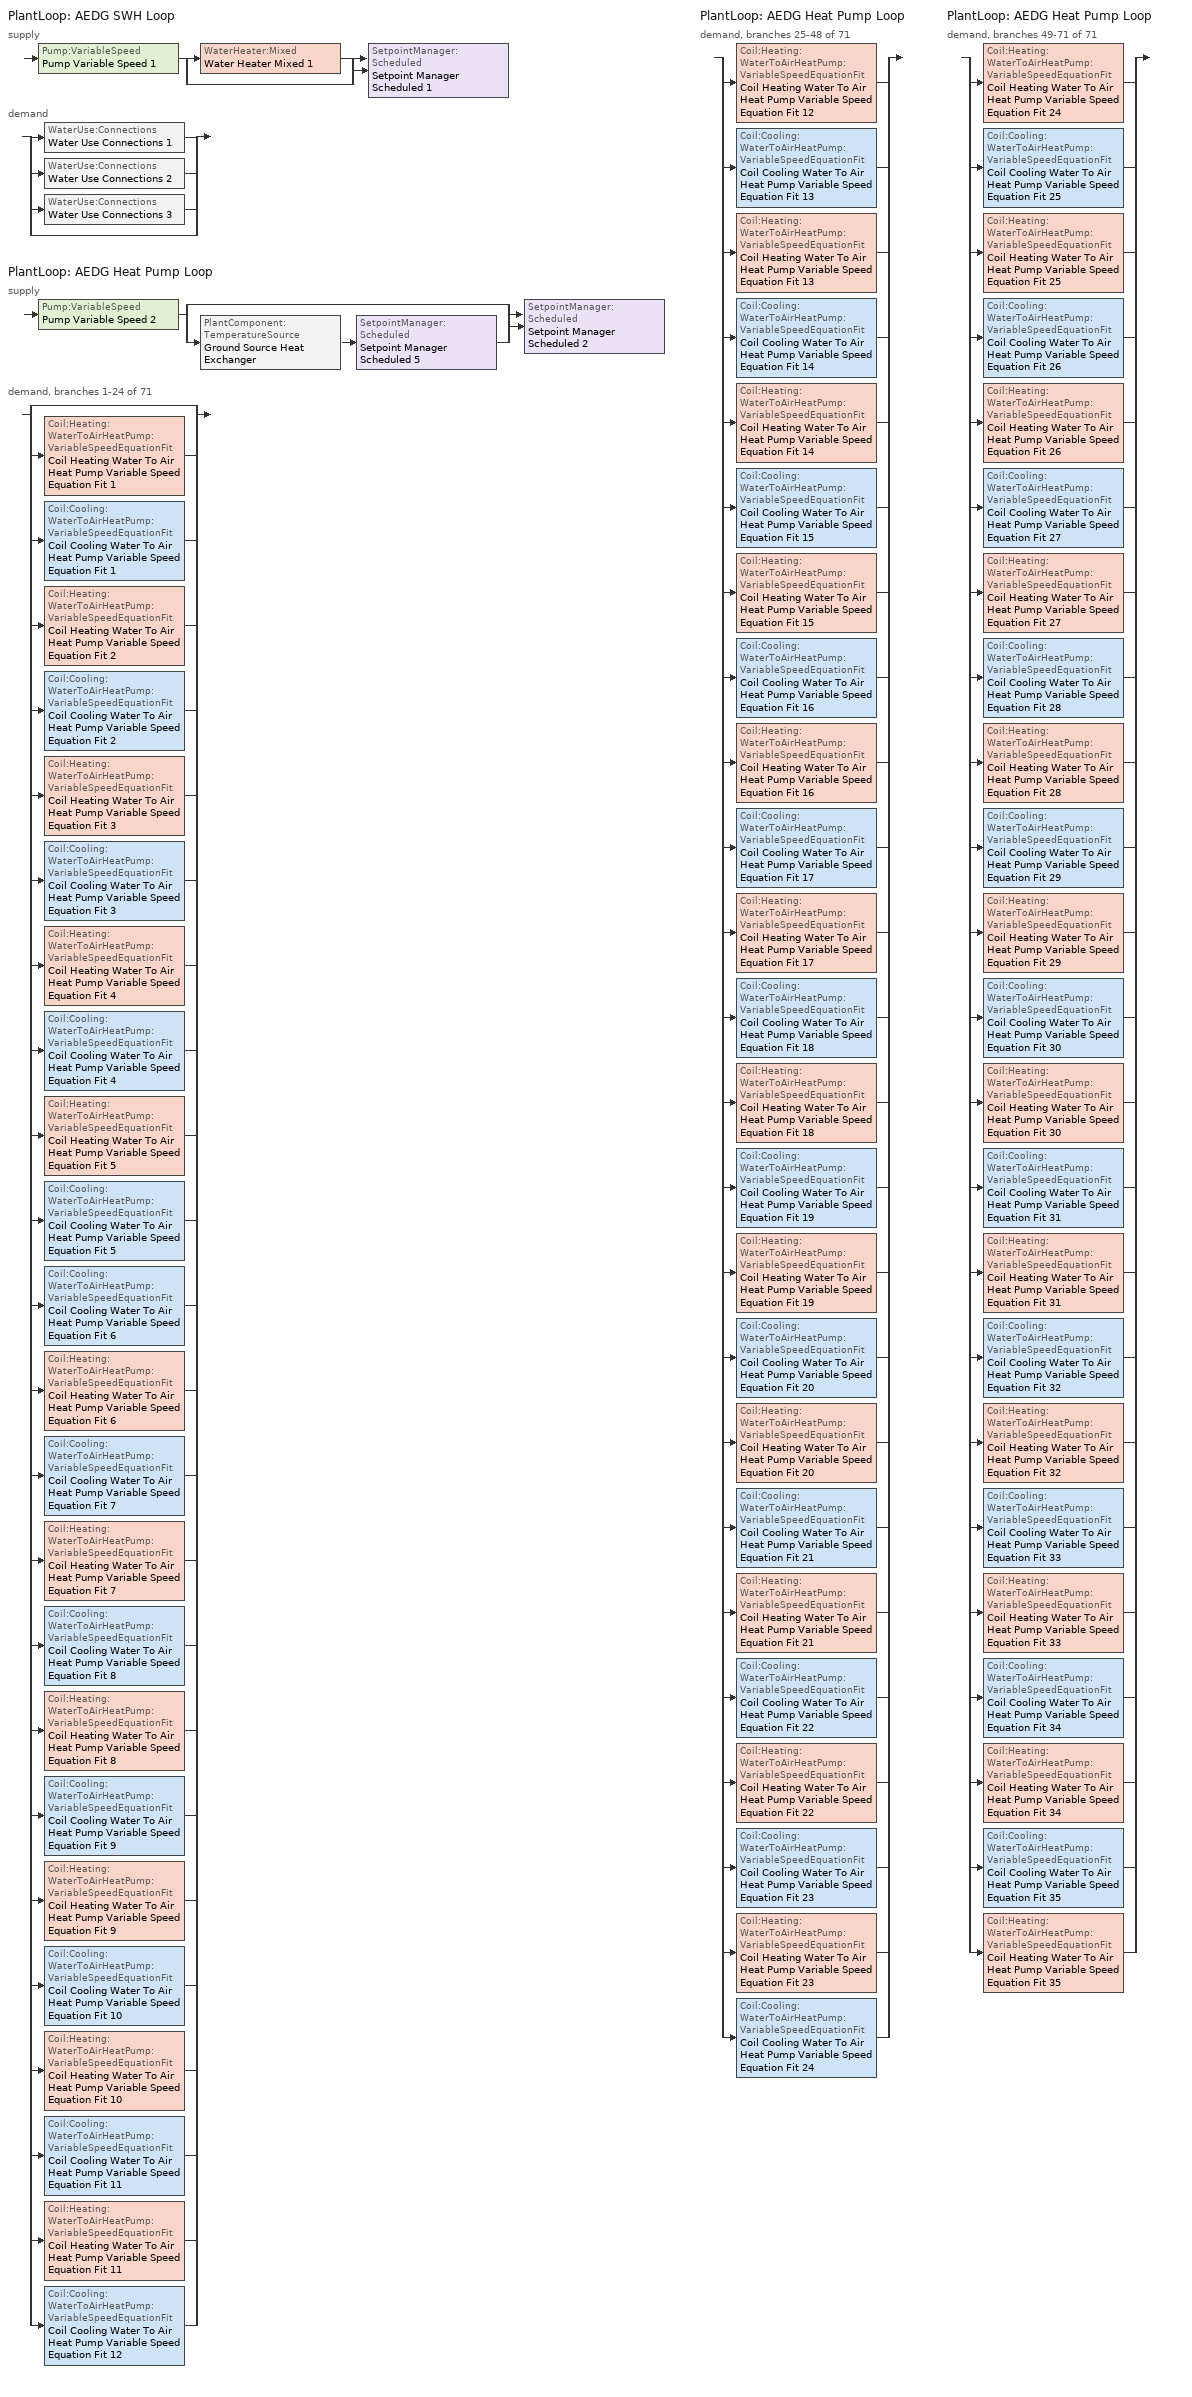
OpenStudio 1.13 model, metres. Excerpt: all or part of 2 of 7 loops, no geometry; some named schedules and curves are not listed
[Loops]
PlantLoop 'AEDG SWH Loop'
 supply: Pump:VariableSpeed 'Pump Variable Speed 1' > split
  | WaterHeater:Mixed 'Water Heater Mixed 1'
  | bypass
  join > SetpointManager:Scheduled 'Setpoint Manager Scheduled 1'
 demand: split
  | WaterUse:Connections 'Water Use Connections 1'
  | WaterUse:Connections 'Water Use Connections 2'
  | WaterUse:Connections 'Water Use Connections 3'
  | bypass
PlantLoop 'AEDG Heat Pump Loop'
 supply: Pump:VariableSpeed 'Pump Variable Speed 2' > split
  | bypass
  | PlantComponent:TemperatureSource 'Ground Source Heat Exchanger' > SetpointManager:Scheduled 'Setpoint Manager Scheduled 5'
  join > SetpointManager:Scheduled 'Setpoint Manager Scheduled 2'
 demand, branches 1-24 of 71: split
  | bypass
  | Coil:Heating:WaterToAirHeatPump:VariableSpeedEquationFit 'Coil Heating Water To Air Heat Pump Variable Speed Equation Fit 1'
  | Coil:Cooling:WaterToAirHeatPump:VariableSpeedEquationFit 'Coil Cooling Water To Air Heat Pump Variable Speed Equation Fit 1'
  | Coil:Heating:WaterToAirHeatPump:VariableSpeedEquationFit 'Coil Heating Water To Air Heat Pump Variable Speed Equation Fit 2'
  | Coil:Cooling:WaterToAirHeatPump:VariableSpeedEquationFit 'Coil Cooling Water To Air Heat Pump Variable Speed Equation Fit 2'
  | Coil:Heating:WaterToAirHeatPump:VariableSpeedEquationFit 'Coil Heating Water To Air Heat Pump Variable Speed Equation Fit 3'
  | Coil:Cooling:WaterToAirHeatPump:VariableSpeedEquationFit 'Coil Cooling Water To Air Heat Pump Variable Speed Equation Fit 3'
  | Coil:Heating:WaterToAirHeatPump:VariableSpeedEquationFit 'Coil Heating Water To Air Heat Pump Variable Speed Equation Fit 4'
  | Coil:Cooling:WaterToAirHeatPump:VariableSpeedEquationFit 'Coil Cooling Water To Air Heat Pump Variable Speed Equation Fit 4'
  | Coil:Heating:WaterToAirHeatPump:VariableSpeedEquationFit 'Coil Heating Water To Air Heat Pump Variable Speed Equation Fit 5'
  | Coil:Cooling:WaterToAirHeatPump:VariableSpeedEquationFit 'Coil Cooling Water To Air Heat Pump Variable Speed Equation Fit 5'
  | Coil:Cooling:WaterToAirHeatPump:VariableSpeedEquationFit 'Coil Cooling Water To Air Heat Pump Variable Speed Equation Fit 6'
  | Coil:Heating:WaterToAirHeatPump:VariableSpeedEquationFit 'Coil Heating Water To Air Heat Pump Variable Speed Equation Fit 6'
  | Coil:Cooling:WaterToAirHeatPump:VariableSpeedEquationFit 'Coil Cooling Water To Air Heat Pump Variable Speed Equation Fit 7'
  | Coil:Heating:WaterToAirHeatPump:VariableSpeedEquationFit 'Coil Heating Water To Air Heat Pump Variable Speed Equation Fit 7'
  | Coil:Cooling:WaterToAirHeatPump:VariableSpeedEquationFit 'Coil Cooling Water To Air Heat Pump Variable Speed Equation Fit 8'
  | Coil:Heating:WaterToAirHeatPump:VariableSpeedEquationFit 'Coil Heating Water To Air Heat Pump Variable Speed Equation Fit 8'
  | Coil:Cooling:WaterToAirHeatPump:VariableSpeedEquationFit 'Coil Cooling Water To Air Heat Pump Variable Speed Equation Fit 9'
  | Coil:Heating:WaterToAirHeatPump:VariableSpeedEquationFit 'Coil Heating Water To Air Heat Pump Variable Speed Equation Fit 9'
  | Coil:Cooling:WaterToAirHeatPump:VariableSpeedEquationFit 'Coil Cooling Water To Air Heat Pump Variable Speed Equation Fit 10'
  | Coil:Heating:WaterToAirHeatPump:VariableSpeedEquationFit 'Coil Heating Water To Air Heat Pump Variable Speed Equation Fit 10'
  | Coil:Cooling:WaterToAirHeatPump:VariableSpeedEquationFit 'Coil Cooling Water To Air Heat Pump Variable Speed Equation Fit 11'
  | Coil:Heating:WaterToAirHeatPump:VariableSpeedEquationFit 'Coil Heating Water To Air Heat Pump Variable Speed Equation Fit 11'
  | Coil:Cooling:WaterToAirHeatPump:VariableSpeedEquationFit 'Coil Cooling Water To Air Heat Pump Variable Speed Equation Fit 12'
PlantLoop 'AEDG Heat Pump Loop'
 demand, branches 25-48 of 71: split
  | Coil:Heating:WaterToAirHeatPump:VariableSpeedEquationFit 'Coil Heating Water To Air Heat Pump Variable Speed Equation Fit 12'
  | Coil:Cooling:WaterToAirHeatPump:VariableSpeedEquationFit 'Coil Cooling Water To Air Heat Pump Variable Speed Equation Fit 13'
  | Coil:Heating:WaterToAirHeatPump:VariableSpeedEquationFit 'Coil Heating Water To Air Heat Pump Variable Speed Equation Fit 13'
  | Coil:Cooling:WaterToAirHeatPump:VariableSpeedEquationFit 'Coil Cooling Water To Air Heat Pump Variable Speed Equation Fit 14'
  | Coil:Heating:WaterToAirHeatPump:VariableSpeedEquationFit 'Coil Heating Water To Air Heat Pump Variable Speed Equation Fit 14'
  | Coil:Cooling:WaterToAirHeatPump:VariableSpeedEquationFit 'Coil Cooling Water To Air Heat Pump Variable Speed Equation Fit 15'
  | Coil:Heating:WaterToAirHeatPump:VariableSpeedEquationFit 'Coil Heating Water To Air Heat Pump Variable Speed Equation Fit 15'
  | Coil:Cooling:WaterToAirHeatPump:VariableSpeedEquationFit 'Coil Cooling Water To Air Heat Pump Variable Speed Equation Fit 16'
  | Coil:Heating:WaterToAirHeatPump:VariableSpeedEquationFit 'Coil Heating Water To Air Heat Pump Variable Speed Equation Fit 16'
  | Coil:Cooling:WaterToAirHeatPump:VariableSpeedEquationFit 'Coil Cooling Water To Air Heat Pump Variable Speed Equation Fit 17'
  | Coil:Heating:WaterToAirHeatPump:VariableSpeedEquationFit 'Coil Heating Water To Air Heat Pump Variable Speed Equation Fit 17'
  | Coil:Cooling:WaterToAirHeatPump:VariableSpeedEquationFit 'Coil Cooling Water To Air Heat Pump Variable Speed Equation Fit 18'
  | Coil:Heating:WaterToAirHeatPump:VariableSpeedEquationFit 'Coil Heating Water To Air Heat Pump Variable Speed Equation Fit 18'
  | Coil:Cooling:WaterToAirHeatPump:VariableSpeedEquationFit 'Coil Cooling Water To Air Heat Pump Variable Speed Equation Fit 19'
  | Coil:Heating:WaterToAirHeatPump:VariableSpeedEquationFit 'Coil Heating Water To Air Heat Pump Variable Speed Equation Fit 19'
  | Coil:Cooling:WaterToAirHeatPump:VariableSpeedEquationFit 'Coil Cooling Water To Air Heat Pump Variable Speed Equation Fit 20'
  | Coil:Heating:WaterToAirHeatPump:VariableSpeedEquationFit 'Coil Heating Water To Air Heat Pump Variable Speed Equation Fit 20'
  | Coil:Cooling:WaterToAirHeatPump:VariableSpeedEquationFit 'Coil Cooling Water To Air Heat Pump Variable Speed Equation Fit 21'
  | Coil:Heating:WaterToAirHeatPump:VariableSpeedEquationFit 'Coil Heating Water To Air Heat Pump Variable Speed Equation Fit 21'
  | Coil:Cooling:WaterToAirHeatPump:VariableSpeedEquationFit 'Coil Cooling Water To Air Heat Pump Variable Speed Equation Fit 22'
  | Coil:Heating:WaterToAirHeatPump:VariableSpeedEquationFit 'Coil Heating Water To Air Heat Pump Variable Speed Equation Fit 22'
  | Coil:Cooling:WaterToAirHeatPump:VariableSpeedEquationFit 'Coil Cooling Water To Air Heat Pump Variable Speed Equation Fit 23'
  | Coil:Heating:WaterToAirHeatPump:VariableSpeedEquationFit 'Coil Heating Water To Air Heat Pump Variable Speed Equation Fit 23'
  | Coil:Cooling:WaterToAirHeatPump:VariableSpeedEquationFit 'Coil Cooling Water To Air Heat Pump Variable Speed Equation Fit 24'
PlantLoop 'AEDG Heat Pump Loop'
 demand, branches 49-71 of 71: split
  | Coil:Heating:WaterToAirHeatPump:VariableSpeedEquationFit 'Coil Heating Water To Air Heat Pump Variable Speed Equation Fit 24'
  | Coil:Cooling:WaterToAirHeatPump:VariableSpeedEquationFit 'Coil Cooling Water To Air Heat Pump Variable Speed Equation Fit 25'
  | Coil:Heating:WaterToAirHeatPump:VariableSpeedEquationFit 'Coil Heating Water To Air Heat Pump Variable Speed Equation Fit 25'
  | Coil:Cooling:WaterToAirHeatPump:VariableSpeedEquationFit 'Coil Cooling Water To Air Heat Pump Variable Speed Equation Fit 26'
  | Coil:Heating:WaterToAirHeatPump:VariableSpeedEquationFit 'Coil Heating Water To Air Heat Pump Variable Speed Equation Fit 26'
  | Coil:Cooling:WaterToAirHeatPump:VariableSpeedEquationFit 'Coil Cooling Water To Air Heat Pump Variable Speed Equation Fit 27'
  | Coil:Heating:WaterToAirHeatPump:VariableSpeedEquationFit 'Coil Heating Water To Air Heat Pump Variable Speed Equation Fit 27'
  | Coil:Cooling:WaterToAirHeatPump:VariableSpeedEquationFit 'Coil Cooling Water To Air Heat Pump Variable Speed Equation Fit 28'
  | Coil:Heating:WaterToAirHeatPump:VariableSpeedEquationFit 'Coil Heating Water To Air Heat Pump Variable Speed Equation Fit 28'
  | Coil:Cooling:WaterToAirHeatPump:VariableSpeedEquationFit 'Coil Cooling Water To Air Heat Pump Variable Speed Equation Fit 29'
  | Coil:Heating:WaterToAirHeatPump:VariableSpeedEquationFit 'Coil Heating Water To Air Heat Pump Variable Speed Equation Fit 29'
  | Coil:Cooling:WaterToAirHeatPump:VariableSpeedEquationFit 'Coil Cooling Water To Air Heat Pump Variable Speed Equation Fit 30'
  | Coil:Heating:WaterToAirHeatPump:VariableSpeedEquationFit 'Coil Heating Water To Air Heat Pump Variable Speed Equation Fit 30'
  | Coil:Cooling:WaterToAirHeatPump:VariableSpeedEquationFit 'Coil Cooling Water To Air Heat Pump Variable Speed Equation Fit 31'
  | Coil:Heating:WaterToAirHeatPump:VariableSpeedEquationFit 'Coil Heating Water To Air Heat Pump Variable Speed Equation Fit 31'
  | Coil:Cooling:WaterToAirHeatPump:VariableSpeedEquationFit 'Coil Cooling Water To Air Heat Pump Variable Speed Equation Fit 32'
  | Coil:Heating:WaterToAirHeatPump:VariableSpeedEquationFit 'Coil Heating Water To Air Heat Pump Variable Speed Equation Fit 32'
  | Coil:Cooling:WaterToAirHeatPump:VariableSpeedEquationFit 'Coil Cooling Water To Air Heat Pump Variable Speed Equation Fit 33'
  | Coil:Heating:WaterToAirHeatPump:VariableSpeedEquationFit 'Coil Heating Water To Air Heat Pump Variable Speed Equation Fit 33'
  | Coil:Cooling:WaterToAirHeatPump:VariableSpeedEquationFit 'Coil Cooling Water To Air Heat Pump Variable Speed Equation Fit 34'
  | Coil:Heating:WaterToAirHeatPump:VariableSpeedEquationFit 'Coil Heating Water To Air Heat Pump Variable Speed Equation Fit 34'
  | Coil:Cooling:WaterToAirHeatPump:VariableSpeedEquationFit 'Coil Cooling Water To Air Heat Pump Variable Speed Equation Fit 35'
  | Coil:Heating:WaterToAirHeatPump:VariableSpeedEquationFit 'Coil Heating Water To Air Heat Pump Variable Speed Equation Fit 35'
[PlantLoop] Plant Loop Volume {m3}=Autocalculate; Load Distribution Scheme=Optimal
Name | Maximum Loop Temperature {C} | Minimum Loop Temperature {C}
AEDG SWH Loop | 60 | 10
AEDG Heat Pump Loop | 80 | 1
[Sizing:Plant] Loop Design Temperature Difference {deltaC}=5; Sizing Option=NonCoincident; Zone Timesteps in Averaging Window=1; Coincident Sizing Factor Mode=None
Name | Loop Type | Design Loop Exit Temperature {C}
AEDG SWH Loop | Heating | 60
AEDG Heat Pump Loop | Condenser | 21
[Pump:VariableSpeed] Coefficient 1 of the Part Load Performance Curve=0; Pump Control Type=Intermittent
Name | Rated Pump Head {Pa} | Motor Efficiency | Coefficient 2 of the Part Load Performance Curve | Coefficient 3 of the Part Load Performance Curve | Coefficient 4 of the Part Load Performance Curve
Pump Variable Speed 1 | 1 | 1 | 1 | 0 | 0
Pump Variable Speed 2 | 134508 | 0.9 | 0.0216 | -0.0325 | 1.0095
[WaterHeater:Mixed]
Water Heater Mixed 1: Tank Volume {m3}=1; Setpoint Temperature Schedule=AEDG Water-Heater-Temp-Schedule; Deadband Temperature Difference {deltaC}=2; Maximum Temperature Limit {C}=82.22; Heater Control Type=Cycle; Heater Maximum Capacity {W}=845000; Heater Fuel Type=NaturalGas; Heater Thermal Efficiency=0.9; Off Cycle Parasitic Fuel Consumption Rate {W}=20; Off Cycle Parasitic Fuel Type=NaturalGas; Off Cycle Parasitic Heat Fraction to Tank=0.9; On Cycle Parasitic Fuel Type=NaturalGas; Ambient Temperature Indicator=Schedule; Ambient Temperature Schedule=AEDG Water-Heater-Ambient-Temp-Schedule; Off Cycle Loss Coefficient to Ambient Temperature {W/K}=6; On Cycle Loss Coefficient to Ambient Temperature {W/K}=6; Use Side Effectiveness=1; Source Side Effectiveness=1; Use Side Design Flow Rate {m3/s}=autosize; Source Side Design Flow Rate {m3/s}=autosize; Indirect Water Heating Recovery Time {hr}=1.5
[SetpointManager:Scheduled] Control Variable=Temperature
Name | Schedule
Setpoint Manager Scheduled 1 | AEDG SWH-Loop-Temp-Schedule
Setpoint Manager Scheduled 2; Setpoint Manager Scheduled 5 | AEDG HP-Loop-Temp-Schedule
Setpoint Manager Scheduled 3 | AEDG HP-Loop-Clg-Temp-Schedule
Setpoint Manager Scheduled 4 | AEDG HP-Loop-Htg-Temp-Schedule
[WaterUse:Equipment:Definition] Target Temperature Schedule=AEDG SWH-Target-Temperature-Schedule; Sensible Fraction Schedule=AEDG SWH-Sensible-Fraction-Schedule; Latent Fraction Schedule=AEDG SWH-Latent-Fraction-Schedule
Name | Peak Flow Rate {m3/s}
AEDG Kitchen Water Use | 0.00010515
AEDG Restroom Water Use | 2.97222e-05
[WaterUse:Equipment] Flow Rate Fraction Schedule=AEDG SWH-Flow-Fraction-Schedule
Name | Water Use Equipment Definition | Space
Water Use Equipment 1 | AEDG Kitchen Water Use | Kitchen 1
Water Use Equipment 2 | AEDG Restroom Water Use | Bathrooms 2
Water Use Equipment 3 | AEDG Restroom Water Use | Bathrooms 1
[WaterUse:Connections] Hot Water Supply Temperature Schedule=AEDG SWH-Hot-Supply-Temperature-Schedule
Name | Water Use Equipment Name 1
Water Use Connections 1 | Water Use Equipment 1
Water Use Connections 2 | Water Use Equipment 2
Water Use Connections 3 | Water Use Equipment 3
[Refrigeration:Compressor] Rated Return Gas Temperature {C}=18.3; Rated Subcooling {deltaC}=0
Name | Refrigeration Compressor Power Curve | Refrigeration Compressor Capacity Curve
Refrigeration Compressor 1 | Curve Bicubic 1 | Curve Bicubic 2
Refrigeration Compressor 2 | Curve Bicubic 3 | Curve Bicubic 4
Refrigeration Compressor 3 | Curve Bicubic 5 | Curve Bicubic 6
Refrigeration Compressor 4 | Curve Bicubic 7 | Curve Bicubic 8
Refrigeration Compressor 5 | Curve Bicubic 9 | Curve Bicubic 10
Refrigeration Compressor 6 | Curve Bicubic 11 | Curve Bicubic 12
[PlantComponent:TemperatureSource]
Ground Source Heat Exchanger: Design Volume Flow Rate {m3/s}=autosize; Temperature Specification Type=Scheduled; Source Temperature {C}=8; Source Temperature Schedule=Ground HX Schedule
[Coil:Heating:WaterToAirHeatPump:VariableSpeedEquationFit] Nominal Speed Level=2; Rated Heating Capacity At Selected Nominal Speed Level {W}=autosize; Rated Air Flow Rate At Selected Nominal Speed Level {m3/s}=autosize; Rated Water Flow Rate At Selected Nominal Speed Level {m3/s}=autosize
Name | Energy Part Load Fraction Curve
Coil Heating Water To Air Heat Pump Variable Speed Equation Fit 1 | Curve Quadratic 1
Coil Heating Water To Air Heat Pump Variable Speed Equation Fit 2 | Curve Quadratic 19
Coil Heating Water To Air Heat Pump Variable Speed Equation Fit 3 | Curve Quadratic 37
Coil Heating Water To Air Heat Pump Variable Speed Equation Fit 4 | Curve Quadratic 55
Coil Heating Water To Air Heat Pump Variable Speed Equation Fit 5 | Curve Quadratic 73
Coil Heating Water To Air Heat Pump Variable Speed Equation Fit 6 | Curve Quadratic 100
Coil Heating Water To Air Heat Pump Variable Speed Equation Fit 7 | Curve Quadratic 118
Coil Heating Water To Air Heat Pump Variable Speed Equation Fit 8 | Curve Quadratic 136
Coil Heating Water To Air Heat Pump Variable Speed Equation Fit 9 | Curve Quadratic 154
Coil Heating Water To Air Heat Pump Variable Speed Equation Fit 10 | Curve Quadratic 172
Coil Heating Water To Air Heat Pump Variable Speed Equation Fit 11 | Curve Quadratic 190
Coil Heating Water To Air Heat Pump Variable Speed Equation Fit 12 | Curve Quadratic 208
Coil Heating Water To Air Heat Pump Variable Speed Equation Fit 13 | Curve Quadratic 226
Coil Heating Water To Air Heat Pump Variable Speed Equation Fit 14 | Curve Quadratic 244
Coil Heating Water To Air Heat Pump Variable Speed Equation Fit 15 | Curve Quadratic 262
Coil Heating Water To Air Heat Pump Variable Speed Equation Fit 16 | Curve Quadratic 280
Coil Heating Water To Air Heat Pump Variable Speed Equation Fit 17 | Curve Quadratic 298
Coil Heating Water To Air Heat Pump Variable Speed Equation Fit 18 | Curve Quadratic 316
Coil Heating Water To Air Heat Pump Variable Speed Equation Fit 19 | Curve Quadratic 334
Coil Heating Water To Air Heat Pump Variable Speed Equation Fit 20 | Curve Quadratic 352
Coil Heating Water To Air Heat Pump Variable Speed Equation Fit 21 | Curve Quadratic 370
Coil Heating Water To Air Heat Pump Variable Speed Equation Fit 22 | Curve Quadratic 388
Coil Heating Water To Air Heat Pump Variable Speed Equation Fit 23 | Curve Quadratic 406
Coil Heating Water To Air Heat Pump Variable Speed Equation Fit 24 | Curve Quadratic 424
Coil Heating Water To Air Heat Pump Variable Speed Equation Fit 25 | Curve Quadratic 442
Coil Heating Water To Air Heat Pump Variable Speed Equation Fit 26 | Curve Quadratic 460
Coil Heating Water To Air Heat Pump Variable Speed Equation Fit 27 | Curve Quadratic 478
Coil Heating Water To Air Heat Pump Variable Speed Equation Fit 28 | Curve Quadratic 496
Coil Heating Water To Air Heat Pump Variable Speed Equation Fit 29 | Curve Quadratic 514
Coil Heating Water To Air Heat Pump Variable Speed Equation Fit 30 | Curve Quadratic 532
Coil Heating Water To Air Heat Pump Variable Speed Equation Fit 31 | Curve Quadratic 550
Coil Heating Water To Air Heat Pump Variable Speed Equation Fit 32 | Curve Quadratic 568
Coil Heating Water To Air Heat Pump Variable Speed Equation Fit 33 | Curve Quadratic 586
Coil Heating Water To Air Heat Pump Variable Speed Equation Fit 34 | Curve Quadratic 604
Coil Heating Water To Air Heat Pump Variable Speed Equation Fit 35 | Curve Quadratic 622
[Coil:Heating:WaterToAirHeatPump:VariableSpeedEquationFit:SpeedData] Reference Unit Gross Rated Heating Capacity {W}=1838.7; Reference Unit Gross Rated Heating COP=5; Reference Unit Rated Air Flow {m3/s}=0.166109; Reference Unit Rated Water Flow Rate {m3/s}=0.000381695; Reference Unit Waste Heat Fraction of Input Power At Rated Conditions=0.1
Name | Heating Capacity Function of Temperature Curve | Total Heating Capacity Function of Air Flow Fraction Curve | Heating Capacity Function of Water Flow Fraction Curve | Energy Input Ratio Function of Temperature Curve | Energy Input Ratio Function of Air Flow Fraction Curve | Energy Input Ratio Function of Water Flow Fraction Curve | Waste Heat Function of Temperature Curve
Coil Heating Water To Air Heat Pump Variable Speed Equation Fit Speed Data 1 | Curve Biquadratic 1 | Curve Quadratic 2 | Curve Quadratic 3 | Curve Biquadratic 2 | Curve Quadratic 4 | Curve Quadratic 5 | Curve Biquadratic 3
Coil Heating Water To Air Heat Pump Variable Speed Equation Fit Speed Data 2 | Curve Biquadratic 4 | Curve Quadratic 6 | Curve Quadratic 7 | Curve Biquadratic 5 | Curve Quadratic 8 | Curve Quadratic 9 | Curve Biquadratic 6
Coil Heating Water To Air Heat Pump Variable Speed Equation Fit Speed Data 3 | Curve Biquadratic 13 | Curve Quadratic 20 | Curve Quadratic 21 | Curve Biquadratic 14 | Curve Quadratic 22 | Curve Quadratic 23 | Curve Biquadratic 15
Coil Heating Water To Air Heat Pump Variable Speed Equation Fit Speed Data 4 | Curve Biquadratic 16 | Curve Quadratic 24 | Curve Quadratic 25 | Curve Biquadratic 17 | Curve Quadratic 26 | Curve Quadratic 27 | Curve Biquadratic 18
Coil Heating Water To Air Heat Pump Variable Speed Equation Fit Speed Data 5 | Curve Biquadratic 25 | Curve Quadratic 38 | Curve Quadratic 39 | Curve Biquadratic 26 | Curve Quadratic 40 | Curve Quadratic 41 | Curve Biquadratic 27
Coil Heating Water To Air Heat Pump Variable Speed Equation Fit Speed Data 6 | Curve Biquadratic 28 | Curve Quadratic 42 | Curve Quadratic 43 | Curve Biquadratic 29 | Curve Quadratic 44 | Curve Quadratic 45 | Curve Biquadratic 30
Coil Heating Water To Air Heat Pump Variable Speed Equation Fit Speed Data 7 | Curve Biquadratic 37 | Curve Quadratic 56 | Curve Quadratic 57 | Curve Biquadratic 38 | Curve Quadratic 58 | Curve Quadratic 59 | Curve Biquadratic 39
Coil Heating Water To Air Heat Pump Variable Speed Equation Fit Speed Data 8 | Curve Biquadratic 40 | Curve Quadratic 60 | Curve Quadratic 61 | Curve Biquadratic 41 | Curve Quadratic 62 | Curve Quadratic 63 | Curve Biquadratic 42
Coil Heating Water To Air Heat Pump Variable Speed Equation Fit Speed Data 9 | Curve Biquadratic 49 | Curve Quadratic 74 | Curve Quadratic 75 | Curve Biquadratic 50 | Curve Quadratic 76 | Curve Quadratic 77 | Curve Biquadratic 51
Coil Heating Water To Air Heat Pump Variable Speed Equation Fit Speed Data 10 | Curve Biquadratic 52 | Curve Quadratic 78 | Curve Quadratic 79 | Curve Biquadratic 53 | Curve Quadratic 80 | Curve Quadratic 81 | Curve Biquadratic 54
Coil Heating Water To Air Heat Pump Variable Speed Equation Fit Speed Data 11 | Curve Biquadratic 67 | Curve Quadratic 101 | Curve Quadratic 102 | Curve Biquadratic 68 | Curve Quadratic 103 | Curve Quadratic 104 | Curve Biquadratic 69
Coil Heating Water To Air Heat Pump Variable Speed Equation Fit Speed Data 12 | Curve Biquadratic 70 | Curve Quadratic 105 | Curve Quadratic 106 | Curve Biquadratic 71 | Curve Quadratic 107 | Curve Quadratic 108 | Curve Biquadratic 72
Coil Heating Water To Air Heat Pump Variable Speed Equation Fit Speed Data 13 | Curve Biquadratic 79 | Curve Quadratic 119 | Curve Quadratic 120 | Curve Biquadratic 80 | Curve Quadratic 121 | Curve Quadratic 122 | Curve Biquadratic 81
Coil Heating Water To Air Heat Pump Variable Speed Equation Fit Speed Data 14 | Curve Biquadratic 82 | Curve Quadratic 123 | Curve Quadratic 124 | Curve Biquadratic 83 | Curve Quadratic 125 | Curve Quadratic 126 | Curve Biquadratic 84
Coil Heating Water To Air Heat Pump Variable Speed Equation Fit Speed Data 15 | Curve Biquadratic 91 | Curve Quadratic 137 | Curve Quadratic 138 | Curve Biquadratic 92 | Curve Quadratic 139 | Curve Quadratic 140 | Curve Biquadratic 93
Coil Heating Water To Air Heat Pump Variable Speed Equation Fit Speed Data 16 | Curve Biquadratic 94 | Curve Quadratic 141 | Curve Quadratic 142 | Curve Biquadratic 95 | Curve Quadratic 143 | Curve Quadratic 144 | Curve Biquadratic 96
Coil Heating Water To Air Heat Pump Variable Speed Equation Fit Speed Data 17 | Curve Biquadratic 103 | Curve Quadratic 155 | Curve Quadratic 156 | Curve Biquadratic 104 | Curve Quadratic 157 | Curve Quadratic 158 | Curve Biquadratic 105
Coil Heating Water To Air Heat Pump Variable Speed Equation Fit Speed Data 18 | Curve Biquadratic 106 | Curve Quadratic 159 | Curve Quadratic 160 | Curve Biquadratic 107 | Curve Quadratic 161 | Curve Quadratic 162 | Curve Biquadratic 108
Coil Heating Water To Air Heat Pump Variable Speed Equation Fit Speed Data 19 | Curve Biquadratic 115 | Curve Quadratic 173 | Curve Quadratic 174 | Curve Biquadratic 116 | Curve Quadratic 175 | Curve Quadratic 176 | Curve Biquadratic 117
Coil Heating Water To Air Heat Pump Variable Speed Equation Fit Speed Data 20 | Curve Biquadratic 118 | Curve Quadratic 177 | Curve Quadratic 178 | Curve Biquadratic 119 | Curve Quadratic 179 | Curve Quadratic 180 | Curve Biquadratic 120
Coil Heating Water To Air Heat Pump Variable Speed Equation Fit Speed Data 21 | Curve Biquadratic 127 | Curve Quadratic 191 | Curve Quadratic 192 | Curve Biquadratic 128 | Curve Quadratic 193 | Curve Quadratic 194 | Curve Biquadratic 129
Coil Heating Water To Air Heat Pump Variable Speed Equation Fit Speed Data 22 | Curve Biquadratic 130 | Curve Quadratic 195 | Curve Quadratic 196 | Curve Biquadratic 131 | Curve Quadratic 197 | Curve Quadratic 198 | Curve Biquadratic 132
Coil Heating Water To Air Heat Pump Variable Speed Equation Fit Speed Data 23 | Curve Biquadratic 139 | Curve Quadratic 209 | Curve Quadratic 210 | Curve Biquadratic 140 | Curve Quadratic 211 | Curve Quadratic 212 | Curve Biquadratic 141
Coil Heating Water To Air Heat Pump Variable Speed Equation Fit Speed Data 24 | Curve Biquadratic 142 | Curve Quadratic 213 | Curve Quadratic 214 | Curve Biquadratic 143 | Curve Quadratic 215 | Curve Quadratic 216 | Curve Biquadratic 144
Coil Heating Water To Air Heat Pump Variable Speed Equation Fit Speed Data 25 | Curve Biquadratic 151 | Curve Quadratic 227 | Curve Quadratic 228 | Curve Biquadratic 152 | Curve Quadratic 229 | Curve Quadratic 230 | Curve Biquadratic 153
Coil Heating Water To Air Heat Pump Variable Speed Equation Fit Speed Data 26 | Curve Biquadratic 154 | Curve Quadratic 231 | Curve Quadratic 232 | Curve Biquadratic 155 | Curve Quadratic 233 | Curve Quadratic 234 | Curve Biquadratic 156
Coil Heating Water To Air Heat Pump Variable Speed Equation Fit Speed Data 27 | Curve Biquadratic 163 | Curve Quadratic 245 | Curve Quadratic 246 | Curve Biquadratic 164 | Curve Quadratic 247 | Curve Quadratic 248 | Curve Biquadratic 165
Coil Heating Water To Air Heat Pump Variable Speed Equation Fit Speed Data 28 | Curve Biquadratic 166 | Curve Quadratic 249 | Curve Quadratic 250 | Curve Biquadratic 167 | Curve Quadratic 251 | Curve Quadratic 252 | Curve Biquadratic 168
Coil Heating Water To Air Heat Pump Variable Speed Equation Fit Speed Data 29 | Curve Biquadratic 175 | Curve Quadratic 263 | Curve Quadratic 264 | Curve Biquadratic 176 | Curve Quadratic 265 | Curve Quadratic 266 | Curve Biquadratic 177
Coil Heating Water To Air Heat Pump Variable Speed Equation Fit Speed Data 30 | Curve Biquadratic 178 | Curve Quadratic 267 | Curve Quadratic 268 | Curve Biquadratic 179 | Curve Quadratic 269 | Curve Quadratic 270 | Curve Biquadratic 180
Coil Heating Water To Air Heat Pump Variable Speed Equation Fit Speed Data 31 | Curve Biquadratic 187 | Curve Quadratic 281 | Curve Quadratic 282 | Curve Biquadratic 188 | Curve Quadratic 283 | Curve Quadratic 284 | Curve Biquadratic 189
Coil Heating Water To Air Heat Pump Variable Speed Equation Fit Speed Data 32 | Curve Biquadratic 190 | Curve Quadratic 285 | Curve Quadratic 286 | Curve Biquadratic 191 | Curve Quadratic 287 | Curve Quadratic 288 | Curve Biquadratic 192
Coil Heating Water To Air Heat Pump Variable Speed Equation Fit Speed Data 33 | Curve Biquadratic 199 | Curve Quadratic 299 | Curve Quadratic 300 | Curve Biquadratic 200 | Curve Quadratic 301 | Curve Quadratic 302 | Curve Biquadratic 201
Coil Heating Water To Air Heat Pump Variable Speed Equation Fit Speed Data 34 | Curve Biquadratic 202 | Curve Quadratic 303 | Curve Quadratic 304 | Curve Biquadratic 203 | Curve Quadratic 305 | Curve Quadratic 306 | Curve Biquadratic 204
Coil Heating Water To Air Heat Pump Variable Speed Equation Fit Speed Data 35 | Curve Biquadratic 211 | Curve Quadratic 317 | Curve Quadratic 318 | Curve Biquadratic 212 | Curve Quadratic 319 | Curve Quadratic 320 | Curve Biquadratic 213
Coil Heating Water To Air Heat Pump Variable Speed Equation Fit Speed Data 36 | Curve Biquadratic 214 | Curve Quadratic 321 | Curve Quadratic 322 | Curve Biquadratic 215 | Curve Quadratic 323 | Curve Quadratic 324 | Curve Biquadratic 216
Coil Heating Water To Air Heat Pump Variable Speed Equation Fit Speed Data 37 | Curve Biquadratic 223 | Curve Quadratic 335 | Curve Quadratic 336 | Curve Biquadratic 224 | Curve Quadratic 337 | Curve Quadratic 338 | Curve Biquadratic 225
Coil Heating Water To Air Heat Pump Variable Speed Equation Fit Speed Data 38 | Curve Biquadratic 226 | Curve Quadratic 339 | Curve Quadratic 340 | Curve Biquadratic 227 | Curve Quadratic 341 | Curve Quadratic 342 | Curve Biquadratic 228
Coil Heating Water To Air Heat Pump Variable Speed Equation Fit Speed Data 39 | Curve Biquadratic 235 | Curve Quadratic 353 | Curve Quadratic 354 | Curve Biquadratic 236 | Curve Quadratic 355 | Curve Quadratic 356 | Curve Biquadratic 237
Coil Heating Water To Air Heat Pump Variable Speed Equation Fit Speed Data 40 | Curve Biquadratic 238 | Curve Quadratic 357 | Curve Quadratic 358 | Curve Biquadratic 239 | Curve Quadratic 359 | Curve Quadratic 360 | Curve Biquadratic 240
Coil Heating Water To Air Heat Pump Variable Speed Equation Fit Speed Data 41 | Curve Biquadratic 247 | Curve Quadratic 371 | Curve Quadratic 372 | Curve Biquadratic 248 | Curve Quadratic 373 | Curve Quadratic 374 | Curve Biquadratic 249
Coil Heating Water To Air Heat Pump Variable Speed Equation Fit Speed Data 42 | Curve Biquadratic 250 | Curve Quadratic 375 | Curve Quadratic 376 | Curve Biquadratic 251 | Curve Quadratic 377 | Curve Quadratic 378 | Curve Biquadratic 252
Coil Heating Water To Air Heat Pump Variable Speed Equation Fit Speed Data 43 | Curve Biquadratic 259 | Curve Quadratic 389 | Curve Quadratic 390 | Curve Biquadratic 260 | Curve Quadratic 391 | Curve Quadratic 392 | Curve Biquadratic 261
Coil Heating Water To Air Heat Pump Variable Speed Equation Fit Speed Data 44 | Curve Biquadratic 262 | Curve Quadratic 393 | Curve Quadratic 394 | Curve Biquadratic 263 | Curve Quadratic 395 | Curve Quadratic 396 | Curve Biquadratic 264
Coil Heating Water To Air Heat Pump Variable Speed Equation Fit Speed Data 45 | Curve Biquadratic 271 | Curve Quadratic 407 | Curve Quadratic 408 | Curve Biquadratic 272 | Curve Quadratic 409 | Curve Quadratic 410 | Curve Biquadratic 273
Coil Heating Water To Air Heat Pump Variable Speed Equation Fit Speed Data 46 | Curve Biquadratic 274 | Curve Quadratic 411 | Curve Quadratic 412 | Curve Biquadratic 275 | Curve Quadratic 413 | Curve Quadratic 414 | Curve Biquadratic 276
Coil Heating Water To Air Heat Pump Variable Speed Equation Fit Speed Data 47 | Curve Biquadratic 283 | Curve Quadratic 425 | Curve Quadratic 426 | Curve Biquadratic 284 | Curve Quadratic 427 | Curve Quadratic 428 | Curve Biquadratic 285
Coil Heating Water To Air Heat Pump Variable Speed Equation Fit Speed Data 48 | Curve Biquadratic 286 | Curve Quadratic 429 | Curve Quadratic 430 | Curve Biquadratic 287 | Curve Quadratic 431 | Curve Quadratic 432 | Curve Biquadratic 288
Coil Heating Water To Air Heat Pump Variable Speed Equation Fit Speed Data 49 | Curve Biquadratic 295 | Curve Quadratic 443 | Curve Quadratic 444 | Curve Biquadratic 296 | Curve Quadratic 445 | Curve Quadratic 446 | Curve Biquadratic 297
Coil Heating Water To Air Heat Pump Variable Speed Equation Fit Speed Data 50 | Curve Biquadratic 298 | Curve Quadratic 447 | Curve Quadratic 448 | Curve Biquadratic 299 | Curve Quadratic 449 | Curve Quadratic 450 | Curve Biquadratic 300
Coil Heating Water To Air Heat Pump Variable Speed Equation Fit Speed Data 51 | Curve Biquadratic 307 | Curve Quadratic 461 | Curve Quadratic 462 | Curve Biquadratic 308 | Curve Quadratic 463 | Curve Quadratic 464 | Curve Biquadratic 309
Coil Heating Water To Air Heat Pump Variable Speed Equation Fit Speed Data 52 | Curve Biquadratic 310 | Curve Quadratic 465 | Curve Quadratic 466 | Curve Biquadratic 311 | Curve Quadratic 467 | Curve Quadratic 468 | Curve Biquadratic 312
Coil Heating Water To Air Heat Pump Variable Speed Equation Fit Speed Data 53 | Curve Biquadratic 319 | Curve Quadratic 479 | Curve Quadratic 480 | Curve Biquadratic 320 | Curve Quadratic 481 | Curve Quadratic 482 | Curve Biquadratic 321
Coil Heating Water To Air Heat Pump Variable Speed Equation Fit Speed Data 54 | Curve Biquadratic 322 | Curve Quadratic 483 | Curve Quadratic 484 | Curve Biquadratic 323 | Curve Quadratic 485 | Curve Quadratic 486 | Curve Biquadratic 324
[Coil:Cooling:WaterToAirHeatPump:VariableSpeedEquationFit] Nominal Speed Level=2; Gross Rated Total Cooling Capacity At Selected Nominal Speed Level {W}=autosize; Rated Air Flow Rate At Selected Nominal Speed Level {m3/s}=autosize; Rated Water Flow Rate At Selected Nominal Speed Level {m3/s}=autosize; Nominal Time for Condensate to Begin Leaving the Coil {s}=0; Initial Moisture Evaporation Rate Divided by Steady-State AC Latent Capacity=0; Use Hot Gas Reheat=No
Name | Energy Part Load Fraction Curve
Coil Cooling Water To Air Heat Pump Variable Speed Equation Fit 1 | Curve Quadratic 10
Coil Cooling Water To Air Heat Pump Variable Speed Equation Fit 2 | Curve Quadratic 28
Coil Cooling Water To Air Heat Pump Variable Speed Equation Fit 3 | Curve Quadratic 46
Coil Cooling Water To Air Heat Pump Variable Speed Equation Fit 4 | Curve Quadratic 64
Coil Cooling Water To Air Heat Pump Variable Speed Equation Fit 5 | Curve Quadratic 82
Coil Cooling Water To Air Heat Pump Variable Speed Equation Fit 6 | Curve Quadratic 91
Coil Cooling Water To Air Heat Pump Variable Speed Equation Fit 7 | Curve Quadratic 109
Coil Cooling Water To Air Heat Pump Variable Speed Equation Fit 8 | Curve Quadratic 127
Coil Cooling Water To Air Heat Pump Variable Speed Equation Fit 9 | Curve Quadratic 145
Coil Cooling Water To Air Heat Pump Variable Speed Equation Fit 10 | Curve Quadratic 163
Coil Cooling Water To Air Heat Pump Variable Speed Equation Fit 11 | Curve Quadratic 181
Coil Cooling Water To Air Heat Pump Variable Speed Equation Fit 12 | Curve Quadratic 199
Coil Cooling Water To Air Heat Pump Variable Speed Equation Fit 13 | Curve Quadratic 217
Coil Cooling Water To Air Heat Pump Variable Speed Equation Fit 14 | Curve Quadratic 235
Coil Cooling Water To Air Heat Pump Variable Speed Equation Fit 15 | Curve Quadratic 253
Coil Cooling Water To Air Heat Pump Variable Speed Equation Fit 16 | Curve Quadratic 271
Coil Cooling Water To Air Heat Pump Variable Speed Equation Fit 17 | Curve Quadratic 289
Coil Cooling Water To Air Heat Pump Variable Speed Equation Fit 18 | Curve Quadratic 307
Coil Cooling Water To Air Heat Pump Variable Speed Equation Fit 19 | Curve Quadratic 325
Coil Cooling Water To Air Heat Pump Variable Speed Equation Fit 20 | Curve Quadratic 343
Coil Cooling Water To Air Heat Pump Variable Speed Equation Fit 21 | Curve Quadratic 361
Coil Cooling Water To Air Heat Pump Variable Speed Equation Fit 22 | Curve Quadratic 379
Coil Cooling Water To Air Heat Pump Variable Speed Equation Fit 23 | Curve Quadratic 397
Coil Cooling Water To Air Heat Pump Variable Speed Equation Fit 24 | Curve Quadratic 415
Coil Cooling Water To Air Heat Pump Variable Speed Equation Fit 25 | Curve Quadratic 433
Coil Cooling Water To Air Heat Pump Variable Speed Equation Fit 26 | Curve Quadratic 451
Coil Cooling Water To Air Heat Pump Variable Speed Equation Fit 27 | Curve Quadratic 469
Coil Cooling Water To Air Heat Pump Variable Speed Equation Fit 28 | Curve Quadratic 487
Coil Cooling Water To Air Heat Pump Variable Speed Equation Fit 29 | Curve Quadratic 505
Coil Cooling Water To Air Heat Pump Variable Speed Equation Fit 30 | Curve Quadratic 523
Coil Cooling Water To Air Heat Pump Variable Speed Equation Fit 31 | Curve Quadratic 541
Coil Cooling Water To Air Heat Pump Variable Speed Equation Fit 32 | Curve Quadratic 559
Coil Cooling Water To Air Heat Pump Variable Speed Equation Fit 33 | Curve Quadratic 577
Coil Cooling Water To Air Heat Pump Variable Speed Equation Fit 34 | Curve Quadratic 595
Coil Cooling Water To Air Heat Pump Variable Speed Equation Fit 35 | Curve Quadratic 613
[Fan:OnOff] Availability Schedule=Always On Discrete; Fan Efficiency=0.5; Pressure Rise {Pa}=75; Maximum Flow Rate {m3/s}=autosize; Motor Efficiency=0.9; Motor In Airstream Fraction=1
Name | Fan Power Ratio Function of Speed Ratio Curve | Fan Efficiency Ratio Function of Speed Ratio Curve
Fan On Off 1 | Fan On Off Power Curve | Fan On Off Efficiency Curve
Fan On Off 2 | Fan On Off Power Curve 1 | Fan On Off Efficiency Curve 1
Fan On Off 3 | Fan On Off Power Curve 2 | Fan On Off Efficiency Curve 2
Fan On Off 4 | Fan On Off Power Curve 3 | Fan On Off Efficiency Curve 3
Fan On Off 5 | Fan On Off Power Curve 4 | Fan On Off Efficiency Curve 4
Fan On Off 6 | Fan On Off Power Curve 5 | Fan On Off Efficiency Curve 5
Fan On Off 7 | Fan On Off Power Curve 6 | Fan On Off Efficiency Curve 6
Fan On Off 8 | Fan On Off Power Curve 7 | Fan On Off Efficiency Curve 7
Fan On Off 9 | Fan On Off Power Curve 8 | Fan On Off Efficiency Curve 8
Fan On Off 10 | Fan On Off Power Curve 9 | Fan On Off Efficiency Curve 9
Fan On Off 11 | Fan On Off Power Curve 10 | Fan On Off Efficiency Curve 10
Fan On Off 12 | Fan On Off Power Curve 11 | Fan On Off Efficiency Curve 11
Fan On Off 13 | Fan On Off Power Curve 12 | Fan On Off Efficiency Curve 12
Fan On Off 14 | Fan On Off Power Curve 13 | Fan On Off Efficiency Curve 13
Fan On Off 15 | Fan On Off Power Curve 14 | Fan On Off Efficiency Curve 14
Fan On Off 16 | Fan On Off Power Curve 15 | Fan On Off Efficiency Curve 15
Fan On Off 17 | Fan On Off Power Curve 16 | Fan On Off Efficiency Curve 16
Fan On Off 18 | Fan On Off Power Curve 17 | Fan On Off Efficiency Curve 17
Fan On Off 19 | Fan On Off Power Curve 18 | Fan On Off Efficiency Curve 18
Fan On Off 20 | Fan On Off Power Curve 19 | Fan On Off Efficiency Curve 19
Fan On Off 21 | Fan On Off Power Curve 20 | Fan On Off Efficiency Curve 20
Fan On Off 22 | Fan On Off Power Curve 21 | Fan On Off Efficiency Curve 21
Fan On Off 23 | Fan On Off Power Curve 22 | Fan On Off Efficiency Curve 22
Fan On Off 24 | Fan On Off Power Curve 23 | Fan On Off Efficiency Curve 23
Fan On Off 25 | Fan On Off Power Curve 24 | Fan On Off Efficiency Curve 24
Fan On Off 26 | Fan On Off Power Curve 25 | Fan On Off Efficiency Curve 25
Fan On Off 27 | Fan On Off Power Curve 26 | Fan On Off Efficiency Curve 26
Fan On Off 28 | Fan On Off Power Curve 27 | Fan On Off Efficiency Curve 27
Fan On Off 29 | Fan On Off Power Curve 28 | Fan On Off Efficiency Curve 28
Fan On Off 30 | Fan On Off Power Curve 29 | Fan On Off Efficiency Curve 29
[Coil:Heating:Electric] Availability Schedule=Always On Discrete
Coil Heating Electric 1; Coil Heating Electric 2; Coil Heating Electric 3; Coil Heating Electric 4; Coil Heating Electric 5; Coil Heating Electric 6; Coil Heating Electric 7; Coil Heating Electric 8; Coil Heating Electric 9; Coil Heating Electric 10; Coil Heating Electric 11; Coil Heating Electric 12; Coil Heating Electric 13; Coil Heating Electric 14; Coil Heating Electric 15; Coil Heating Electric 16; Coil Heating Electric 17; Coil Heating Electric 18; Coil Heating Electric 19; Coil Heating Electric 20; Coil Heating Electric 21; Coil Heating Electric 22; Coil Heating Electric 23; Coil Heating Electric 24; Coil Heating Electric 25; Coil Heating Electric 26; Coil Heating Electric 27; Coil Heating Electric 28; Coil Heating Electric 29; Coil Heating Electric 30
[ZoneHVAC:WaterToAirHeatPump] Availability Schedule=Always On Discrete; Supply Air Flow Rate During Cooling Operation {m3/s}=Autosize; Supply Air Flow Rate During Heating Operation {m3/s}=Autosize; Supply Air Flow Rate When No Cooling or Heating is Needed {m3/s}=0; Outdoor Air Flow Rate During Cooling Operation {m3/s}=0; Outdoor Air Flow Rate During Heating Operation {m3/s}=0; Outdoor Air Flow Rate When No Cooling or Heating is Needed {m3/s}=0; Maximum Supply Air Temperature from Supplemental Heater {C}=Autosize
Name | Supply Air Fan | Heating Coil | Cooling Coil | Supplemental Heating Coil
Zone HVAC Water To Air Heat Pump 1 | Fan On Off 1 | Coil Heating Water To Air Heat Pump Variable Speed Equation Fit 6 | Coil Cooling Water To Air Heat Pump Variable Speed Equation Fit 6 | Coil Heating Electric 1
Zone HVAC Water To Air Heat Pump 2 | Fan On Off 2 | Coil Heating Water To Air Heat Pump Variable Speed Equation Fit 7 | Coil Cooling Water To Air Heat Pump Variable Speed Equation Fit 7 | Coil Heating Electric 2
Zone HVAC Water To Air Heat Pump 3 | Fan On Off 3 | Coil Heating Water To Air Heat Pump Variable Speed Equation Fit 8 | Coil Cooling Water To Air Heat Pump Variable Speed Equation Fit 8 | Coil Heating Electric 3
Zone HVAC Water To Air Heat Pump 4 | Fan On Off 4 | Coil Heating Water To Air Heat Pump Variable Speed Equation Fit 9 | Coil Cooling Water To Air Heat Pump Variable Speed Equation Fit 9 | Coil Heating Electric 4
Zone HVAC Water To Air Heat Pump 5 | Fan On Off 5 | Coil Heating Water To Air Heat Pump Variable Speed Equation Fit 10 | Coil Cooling Water To Air Heat Pump Variable Speed Equation Fit 10 | Coil Heating Electric 5
Zone HVAC Water To Air Heat Pump 6 | Fan On Off 6 | Coil Heating Water To Air Heat Pump Variable Speed Equation Fit 11 | Coil Cooling Water To Air Heat Pump Variable Speed Equation Fit 11 | Coil Heating Electric 6
Zone HVAC Water To Air Heat Pump 7 | Fan On Off 7 | Coil Heating Water To Air Heat Pump Variable Speed Equation Fit 12 | Coil Cooling Water To Air Heat Pump Variable Speed Equation Fit 12 | Coil Heating Electric 7
Zone HVAC Water To Air Heat Pump 8 | Fan On Off 8 | Coil Heating Water To Air Heat Pump Variable Speed Equation Fit 13 | Coil Cooling Water To Air Heat Pump Variable Speed Equation Fit 13 | Coil Heating Electric 8
Zone HVAC Water To Air Heat Pump 9 | Fan On Off 9 | Coil Heating Water To Air Heat Pump Variable Speed Equation Fit 14 | Coil Cooling Water To Air Heat Pump Variable Speed Equation Fit 14 | Coil Heating Electric 9
Zone HVAC Water To Air Heat Pump 10 | Fan On Off 10 | Coil Heating Water To Air Heat Pump Variable Speed Equation Fit 15 | Coil Cooling Water To Air Heat Pump Variable Speed Equation Fit 15 | Coil Heating Electric 10
Zone HVAC Water To Air Heat Pump 11 | Fan On Off 11 | Coil Heating Water To Air Heat Pump Variable Speed Equation Fit 16 | Coil Cooling Water To Air Heat Pump Variable Speed Equation Fit 16 | Coil Heating Electric 11
Zone HVAC Water To Air Heat Pump 12 | Fan On Off 12 | Coil Heating Water To Air Heat Pump Variable Speed Equation Fit 17 | Coil Cooling Water To Air Heat Pump Variable Speed Equation Fit 17 | Coil Heating Electric 12
Zone HVAC Water To Air Heat Pump 13 | Fan On Off 13 | Coil Heating Water To Air Heat Pump Variable Speed Equation Fit 18 | Coil Cooling Water To Air Heat Pump Variable Speed Equation Fit 18 | Coil Heating Electric 13
Zone HVAC Water To Air Heat Pump 14 | Fan On Off 14 | Coil Heating Water To Air Heat Pump Variable Speed Equation Fit 19 | Coil Cooling Water To Air Heat Pump Variable Speed Equation Fit 19 | Coil Heating Electric 14
Zone HVAC Water To Air Heat Pump 15 | Fan On Off 15 | Coil Heating Water To Air Heat Pump Variable Speed Equation Fit 20 | Coil Cooling Water To Air Heat Pump Variable Speed Equation Fit 20 | Coil Heating Electric 15
Zone HVAC Water To Air Heat Pump 16 | Fan On Off 16 | Coil Heating Water To Air Heat Pump Variable Speed Equation Fit 21 | Coil Cooling Water To Air Heat Pump Variable Speed Equation Fit 21 | Coil Heating Electric 16
Zone HVAC Water To Air Heat Pump 17 | Fan On Off 17 | Coil Heating Water To Air Heat Pump Variable Speed Equation Fit 22 | Coil Cooling Water To Air Heat Pump Variable Speed Equation Fit 22 | Coil Heating Electric 17
Zone HVAC Water To Air Heat Pump 18 | Fan On Off 18 | Coil Heating Water To Air Heat Pump Variable Speed Equation Fit 23 | Coil Cooling Water To Air Heat Pump Variable Speed Equation Fit 23 | Coil Heating Electric 18
Zone HVAC Water To Air Heat Pump 19 | Fan On Off 19 | Coil Heating Water To Air Heat Pump Variable Speed Equation Fit 24 | Coil Cooling Water To Air Heat Pump Variable Speed Equation Fit 24 | Coil Heating Electric 19
Zone HVAC Water To Air Heat Pump 20 | Fan On Off 20 | Coil Heating Water To Air Heat Pump Variable Speed Equation Fit 25 | Coil Cooling Water To Air Heat Pump Variable Speed Equation Fit 25 | Coil Heating Electric 20
Zone HVAC Water To Air Heat Pump 21 | Fan On Off 21 | Coil Heating Water To Air Heat Pump Variable Speed Equation Fit 26 | Coil Cooling Water To Air Heat Pump Variable Speed Equation Fit 26 | Coil Heating Electric 21
Zone HVAC Water To Air Heat Pump 22 | Fan On Off 22 | Coil Heating Water To Air Heat Pump Variable Speed Equation Fit 27 | Coil Cooling Water To Air Heat Pump Variable Speed Equation Fit 27 | Coil Heating Electric 22
Zone HVAC Water To Air Heat Pump 23 | Fan On Off 23 | Coil Heating Water To Air Heat Pump Variable Speed Equation Fit 28 | Coil Cooling Water To Air Heat Pump Variable Speed Equation Fit 28 | Coil Heating Electric 23
Zone HVAC Water To Air Heat Pump 24 | Fan On Off 24 | Coil Heating Water To Air Heat Pump Variable Speed Equation Fit 29 | Coil Cooling Water To Air Heat Pump Variable Speed Equation Fit 29 | Coil Heating Electric 24
Zone HVAC Water To Air Heat Pump 25 | Fan On Off 25 | Coil Heating Water To Air Heat Pump Variable Speed Equation Fit 30 | Coil Cooling Water To Air Heat Pump Variable Speed Equation Fit 30 | Coil Heating Electric 25
Zone HVAC Water To Air Heat Pump 26 | Fan On Off 26 | Coil Heating Water To Air Heat Pump Variable Speed Equation Fit 31 | Coil Cooling Water To Air Heat Pump Variable Speed Equation Fit 31 | Coil Heating Electric 26
Zone HVAC Water To Air Heat Pump 27 | Fan On Off 27 | Coil Heating Water To Air Heat Pump Variable Speed Equation Fit 32 | Coil Cooling Water To Air Heat Pump Variable Speed Equation Fit 32 | Coil Heating Electric 27
Zone HVAC Water To Air Heat Pump 28 | Fan On Off 28 | Coil Heating Water To Air Heat Pump Variable Speed Equation Fit 33 | Coil Cooling Water To Air Heat Pump Variable Speed Equation Fit 33 | Coil Heating Electric 28
Zone HVAC Water To Air Heat Pump 29 | Fan On Off 29 | Coil Heating Water To Air Heat Pump Variable Speed Equation Fit 34 | Coil Cooling Water To Air Heat Pump Variable Speed Equation Fit 34 | Coil Heating Electric 29
Zone HVAC Water To Air Heat Pump 30 | Fan On Off 30 | Coil Heating Water To Air Heat Pump Variable Speed Equation Fit 35 | Coil Cooling Water To Air Heat Pump Variable Speed Equation Fit 35 | Coil Heating Electric 30
[Schedule:Ruleset]
AEDG Water-Heater-Temp-Schedule: Default Day Schedule=AEDG Water-Heater-Temp-Schedule All Days
AEDG Water-Heater-Ambient-Temp-Schedule: Default Day Schedule=AEDG Water-Heater-Ambient-Temp-Schedule All Days
AEDG SWH-Loop-Temp-Schedule: Default Day Schedule=AEDG SWH-Loop-Temp-Schedule All Days
AEDG SWH-Flow-Fraction-Schedule: Default Day Schedule=AEDG SWH-Flow-Fraction-Schedule Weekday; Summer Design Day Schedule=AEDG SWH-Flow-Fraction-Schedule Summer Design Day; Winter Design Day Schedule=AEDG SWH-Flow-Fraction-Schedule Winter Design Day
AEDG SWH-Target-Temperature-Schedule: Default Day Schedule=AEDG SWH-Target-Temperature-Schedule All Days
AEDG SWH-Sensible-Fraction-Schedule: Default Day Schedule=AEDG SWH-Sensible-Fraction-Schedule All Days
AEDG SWH-Latent-Fraction-Schedule: Default Day Schedule=AEDG SWH-Latent-Fraction-Schedule All Days
AEDG SWH-Hot-Supply-Temperature-Schedule: Default Day Schedule=AEDG SWH-Hot-Supply-Temperature-Schedule All Days
AEDG HP-Loop-Temp-Schedule: Default Day Schedule=AEDG HP-Loop-Temp-Schedule All Days
[Schedule:Day]
AEDG Water-Heater-Temp-Schedule All Days; AEDG SWH-Loop-Temp-Schedule All Days: 24, 0, 60
AEDG Water-Heater-Ambient-Temp-Schedule All Days: 24, 0, 22
AEDG SWH-Flow-Fraction-Schedule Weekday: 7, 0, 0.05, 8, 0, 0.1, 9, 0, 0.34, 10, 0, 0.6, 11, 0, 0.63, 12, 0, 0.72, 13, 0, 0.79, 14, 0, 0.83, 15, 0, 0.61, 16, 0, 0.65, 18, 0, 0.1, 19, 0, 0.19, 20, 0, 0.25, 22, 0, 0.22, 23, 0, 0.12, 24, 0, 0.09
AEDG SWH-Flow-Fraction-Schedule Winter Design Day: 24, 0, 0
AEDG SWH-Flow-Fraction-Schedule Summer Design Day: 24, 0, 1
AEDG SWH-Flow-Fraction-Schedule Weekend: 8, 0, 0.03, 14, 0, 0.05, 24, 0, 0.03
AEDG SWH-Flow-Fraction-Schedule Summer Weekday: 7, 0, 0.05, 18, 0, 0.1, 19, 0, 0.19, 20, 0, 0.25, 22, 0, 0.22, 23, 0, 0.12, 24, 0, 0.09
AEDG SWH-Target-Temperature-Schedule All Days: 24, 0, 40
AEDG SWH-Sensible-Fraction-Schedule All Days: 24, 0, 0.2
AEDG SWH-Latent-Fraction-Schedule All Days: 24, 0, 0.05
AEDG SWH-Hot-Supply-Temperature-Schedule All Days: 24, 0, 55
AEDG HP-Loop-Temp-Schedule All Days: 24, 0, 21
[Schedule:Rule] Schedule Ruleset=AEDG SWH-Flow-Fraction-Schedule; Date Specification Type=DateRange; Start Day=1; End Day=31
Name | Rule Order | Day Schedule | Apply Sunday | Apply Saturday | Start Month | End Month | Apply Monday | Apply Tuesday | Apply Wednesday | Apply Thursday | Apply Friday
AEDG SWH-Flow-Fraction-Schedule Weekend Rule | 1 | AEDG SWH-Flow-Fraction-Schedule Weekend | Yes | Yes | 1 | 12
AEDG SWH-Flow-Fraction-Schedule Summer Weekday Rule | 0 | AEDG SWH-Flow-Fraction-Schedule Summer Weekday |  |  | 7 | 8 | Yes | Yes | Yes | Yes | Yes
[Curve:Cubic] Coefficient1 Constant=1; Coefficient2 x=0; Coefficient3 x**2=0; Coefficient4 x**3=0; Minimum Value of x=0; Maximum Value of x=1
Fan On Off Efficiency Curve; Fan On Off Efficiency Curve 1; Fan On Off Efficiency Curve 2; Fan On Off Efficiency Curve 3; Fan On Off Efficiency Curve 4; Fan On Off Efficiency Curve 5; Fan On Off Efficiency Curve 6; Fan On Off Efficiency Curve 7; Fan On Off Efficiency Curve 8; Fan On Off Efficiency Curve 9; Fan On Off Efficiency Curve 10; Fan On Off Efficiency Curve 11; Fan On Off Efficiency Curve 12; Fan On Off Efficiency Curve 13; Fan On Off Efficiency Curve 14; Fan On Off Efficiency Curve 15; Fan On Off Efficiency Curve 16; Fan On Off Efficiency Curve 17; Fan On Off Efficiency Curve 18; Fan On Off Efficiency Curve 19; Fan On Off Efficiency Curve 20; Fan On Off Efficiency Curve 21; Fan On Off Efficiency Curve 22; Fan On Off Efficiency Curve 23; Fan On Off Efficiency Curve 24; Fan On Off Efficiency Curve 25; Fan On Off Efficiency Curve 26; Fan On Off Efficiency Curve 27; Fan On Off Efficiency Curve 28; Fan On Off Efficiency Curve 29
[Schedule:Constant]
Name | Value
Ground HX Schedule | 0
Always On Discrete | 1
[Curve:Quadratic] Coefficient1 Constant=0.85; Coefficient2 x=0.15; Coefficient3 x**2=0; Minimum Value of x=0; Maximum Value of x=1
Curve Quadratic 1; Curve Quadratic 10; Curve Quadratic 19; Curve Quadratic 28; Curve Quadratic 37; Curve Quadratic 46; Curve Quadratic 55; Curve Quadratic 64; Curve Quadratic 73; Curve Quadratic 82; Curve Quadratic 91; Curve Quadratic 100; Curve Quadratic 109; Curve Quadratic 118; Curve Quadratic 127; Curve Quadratic 136; Curve Quadratic 145; Curve Quadratic 154; Curve Quadratic 163; Curve Quadratic 172; Curve Quadratic 181; Curve Quadratic 190; Curve Quadratic 199; Curve Quadratic 208; Curve Quadratic 217; Curve Quadratic 226; Curve Quadratic 235; Curve Quadratic 244; Curve Quadratic 253; Curve Quadratic 262; Curve Quadratic 271; Curve Quadratic 280; Curve Quadratic 289; Curve Quadratic 298; Curve Quadratic 307; Curve Quadratic 316; Curve Quadratic 325; Curve Quadratic 334; Curve Quadratic 343; Curve Quadratic 352; Curve Quadratic 361; Curve Quadratic 370; Curve Quadratic 379; Curve Quadratic 388; Curve Quadratic 397; Curve Quadratic 406; Curve Quadratic 415; Curve Quadratic 424; Curve Quadratic 433; Curve Quadratic 442; Curve Quadratic 451; Curve Quadratic 460; Curve Quadratic 469; Curve Quadratic 478; Curve Quadratic 487; Curve Quadratic 496; Curve Quadratic 505; Curve Quadratic 514; Curve Quadratic 523; Curve Quadratic 532; Curve Quadratic 541; Curve Quadratic 550; Curve Quadratic 559; Curve Quadratic 568; Curve Quadratic 577; Curve Quadratic 586; Curve Quadratic 595; Curve Quadratic 604; Curve Quadratic 613; Curve Quadratic 622
[Curve:Exponent] Coefficient1 Constant=1; Coefficient2 Constant=0; Coefficient3 Constant=0; Minimum Value of x=0; Maximum Value of x=1
Fan On Off Power Curve; Fan On Off Power Curve 1; Fan On Off Power Curve 2; Fan On Off Power Curve 3; Fan On Off Power Curve 4; Fan On Off Power Curve 5; Fan On Off Power Curve 6; Fan On Off Power Curve 7; Fan On Off Power Curve 8; Fan On Off Power Curve 9; Fan On Off Power Curve 10; Fan On Off Power Curve 11; Fan On Off Power Curve 12; Fan On Off Power Curve 13; Fan On Off Power Curve 14; Fan On Off Power Curve 15; Fan On Off Power Curve 16; Fan On Off Power Curve 17; Fan On Off Power Curve 18; Fan On Off Power Curve 19; Fan On Off Power Curve 20; Fan On Off Power Curve 21; Fan On Off Power Curve 22; Fan On Off Power Curve 23; Fan On Off Power Curve 24; Fan On Off Power Curve 25; Fan On Off Power Curve 26; Fan On Off Power Curve 27; Fan On Off Power Curve 28; Fan On Off Power Curve 29
